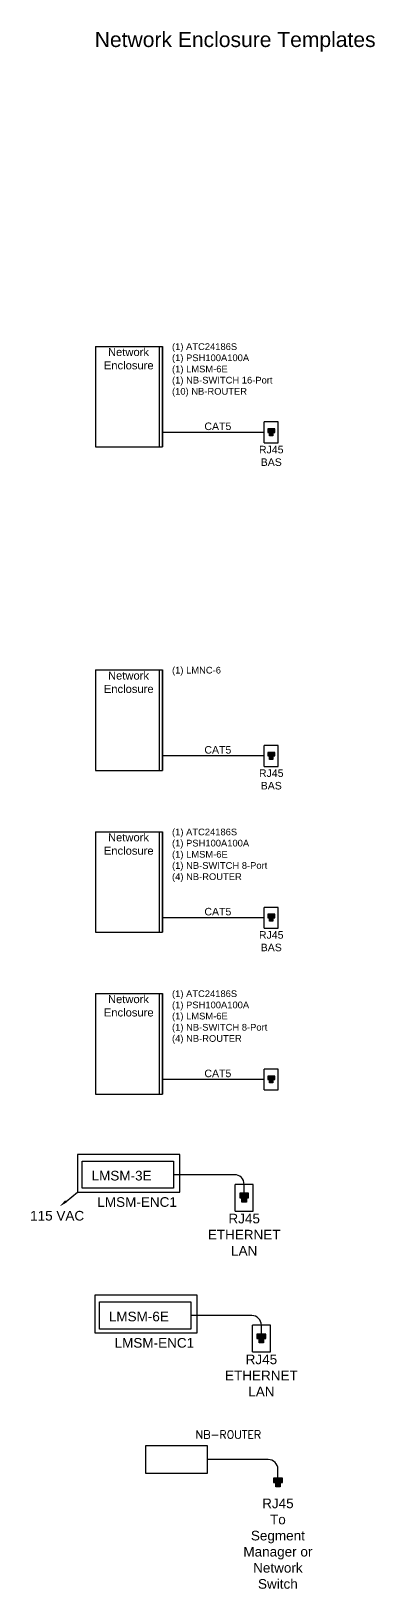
# Model space of a CAD drawing. Header units: inches. Extents: x -312 to 26, y -182 to 37.
# Drawn here: x -90.11 to -79.87, y -9.45 to 37 of the extents above; entities that cross this region are included whole.
import ezdxf
from ezdxf.enums import TextEntityAlignment as Align

# ---------------------------------------------------------------- set-up
doc = ezdxf.new("R2010")
doc.units = ezdxf.units.IN
doc.header["$MEASUREMENT"] = 0
doc.layers.add('16 NB-switch', color=6, linetype='Continuous')
doc.layers.add('WS', color=7, linetype='Continuous')
doc.styles.add('ROMANS', font='ROMANS.shx')
doc.styles.get("Standard").update_dxf_attribs({"font": 'arial.ttf'})

# ---------------------------------------------------------------- blocks, each defined once
blk = doc.blocks.new('LMSM-3E')
for points in [[(-1.525, -1.124), (1.525, -1.124), (1.525, 0), (-1.525, 0)], [(-1.382, -0.197), (1.339, -0.197), (1.339, -1.01), (-1.382, -1.01)]]:
    blk.add_lwpolyline(points, close=True)
at = {"layer": 'WS'}
for p, q in [((3.155, -0.603), (1.339, -0.603)), ((3.178, -1.687), (3.178, -0.891)), ((3.178, -1.687), (3.178, -0.891)), ((3.709, -0.891), (3.178, -0.891)), ((3.709, -0.891), (3.178, -0.891)), ((3.443, -1.157), (3.443, -0.891)), ((3.709, -1.687), (3.709, -0.891)), ((3.709, -1.687), (3.709, -0.891)), ((-1.867, -1.398), (-1.525, -1.124)), ((3.576, -1.157), (3.311, -1.157)), ((3.576, -1.157), (3.311, -1.157)), ((3.311, -1.157), (3.311, -1.289)), ((3.311, -1.157), (3.311, -1.289)), ((3.311, -1.289), (3.576, -1.289)), ((3.311, -1.289), (3.576, -1.289)), ((3.377, -1.422), (3.377, -1.289)), ((3.377, -1.422), (3.377, -1.289)), ((3.51, -1.289), (3.51, -1.422)), ((3.51, -1.289), (3.51, -1.422)), ((3.576, -1.289), (3.576, -1.157)), ((3.576, -1.289), (3.576, -1.157)), ((3.178, -1.687), (3.709, -1.687)), ((3.178, -1.687), (3.709, -1.687)), ((3.51, -1.422), (3.377, -1.422)), ((3.51, -1.422), (3.377, -1.422))]:
    blk.add_line(p, q, dxfattribs=at)
blk.add_arc((3.155, -0.891), 0.288, 0, 90, dxfattribs=at)
for points in [[(-1.842, -1.429), (-1.893, -1.366), (-2.057, -1.55)], [(3.576, -1.157), (3.311, -1.157), (3.576, -1.289), (3.311, -1.289)], [(3.576, -1.157), (3.311, -1.157), (3.576, -1.289), (3.311, -1.289)], [(3.51, -1.289), (3.377, -1.289), (3.51, -1.422), (3.377, -1.422)], [(3.51, -1.289), (3.377, -1.289), (3.51, -1.422), (3.377, -1.422)]]:
    blk.add_solid(points, dxfattribs=at)
at = {"char_height": 0.288, "width": 6.93336, "attachment_point": 1}
for s, insert in [('LMSM-3E', (-1.105, -0.488)), ('LMSM-ENC1', (-0.933, -1.274))]:
    blk.add_mtext(s, dxfattribs=dict(at, insert=insert))
at = {"layer": 'WS'}
blk.add_text('115 VAC', height=0.288, dxfattribs=at).set_placement((-1.327, -1.971), align=Align.RIGHT)
at = {"layer": 'WS', "linetype": 'Continuous', "insert": (3.443, -1.767), "char_height": 0.288, "width": 2.67207, "attachment_point": 2}
blk.add_mtext('RJ45\\PETHERNET\\PLAN', dxfattribs=at)
blk = doc.blocks.new('LMSM-6E')
for points in [[(-1.525, -1.124), (1.525, -1.124), (1.525, 0), (-1.525, 0)], [(-1.382, -0.197), (1.339, -0.197), (1.339, -1.01), (-1.382, -1.01)]]:
    blk.add_lwpolyline(points, close=True)
at = {"layer": 'WS'}
for p, q in [((3.155, -0.603), (1.339, -0.603)), ((3.178, -1.687), (3.178, -0.891)), ((3.178, -1.687), (3.178, -0.891)), ((3.709, -0.891), (3.178, -0.891)), ((3.709, -0.891), (3.178, -0.891)), ((3.443, -1.157), (3.443, -0.891)), ((3.709, -1.687), (3.709, -0.891)), ((3.709, -1.687), (3.709, -0.891)), ((3.576, -1.157), (3.311, -1.157)), ((3.576, -1.157), (3.311, -1.157)), ((3.311, -1.157), (3.311, -1.289)), ((3.311, -1.157), (3.311, -1.289)), ((3.311, -1.289), (3.576, -1.289)), ((3.311, -1.289), (3.576, -1.289)), ((3.377, -1.422), (3.377, -1.289)), ((3.377, -1.422), (3.377, -1.289)), ((3.51, -1.289), (3.51, -1.422)), ((3.51, -1.289), (3.51, -1.422)), ((3.576, -1.289), (3.576, -1.157)), ((3.576, -1.289), (3.576, -1.157)), ((3.178, -1.687), (3.709, -1.687)), ((3.178, -1.687), (3.709, -1.687)), ((3.51, -1.422), (3.377, -1.422)), ((3.51, -1.422), (3.377, -1.422))]:
    blk.add_line(p, q, dxfattribs=at)
blk.add_arc((3.155, -0.891), 0.288, 0, 90, dxfattribs=at)
for points in [[(3.576, -1.157), (3.311, -1.157), (3.576, -1.289), (3.311, -1.289)], [(3.576, -1.157), (3.311, -1.157), (3.576, -1.289), (3.311, -1.289)], [(3.51, -1.289), (3.377, -1.289), (3.51, -1.422), (3.377, -1.422)], [(3.51, -1.289), (3.377, -1.289), (3.51, -1.422), (3.377, -1.422)]]:
    blk.add_solid(points, dxfattribs=at)
at = {"char_height": 0.288, "width": 6.93336, "attachment_point": 1}
for s, insert in [('LMSM-6E', (-1.105, -0.488)), ('LMSM-ENC1', (-0.933, -1.274))]:
    blk.add_mtext(s, dxfattribs=dict(at, insert=insert))
at = {"layer": 'WS', "linetype": 'Continuous', "insert": (3.443, -1.767), "char_height": 0.288, "width": 2.67207, "attachment_point": 2}
blk.add_mtext('RJ45\\PETHERNET\\PLAN', dxfattribs=at)
blk = doc.blocks.new('LMNC')
at = {"color": 4, "lineweight": 25}
for p, q in [((-0.989, 0), (1.011, 0)), ((-0.989, 0), (-0.989, -3)), ((0.911, 0), (0.911, -3)), ((1.011, 0), (1.011, -3)), ((1.011, -3), (1.011, 0)), ((1.011, 0), (1.011, -3)), ((-0.989, -3), (1.011, -3))]:
    blk.add_line(p, q, dxfattribs=at)
at = {"insert": (-0.018, -0.369), "char_height": 0.23865, "attachment_point": 4}
blk.add_mtext('\\pi-0.59801;Network\\P\\pi-0.72116;Enclosure', dxfattribs=at)
for tag, p in [('SWITCH_NUMBER', (1.384, -0.617)), ('ROUTER_NUMBER', (1.384, -0.259)), ('SEGMENT_MANAGER', (1.384, -0.971))]:
    blk.add_attdef(tag, p, '', height=0.212)
blk.add_attdef('CABINET_TYPE', text='', height=0.239).set_placement((-0.012, -0.989), align=Align.MIDDLE_CENTER)
blk = doc.blocks.new('NB-ROUTER')
blk.add_lwpolyline([(0, 0), (1.83, 0), (1.83, -0.83), (0, -0.83)], close=True)
at = {"layer": 'WS'}
for p, q in [((3.646, -0.415), (1.83, -0.415)), ((3.934, -0.968), (3.934, -0.703)), ((4.067, -0.968), (3.802, -0.968)), ((4.067, -0.968), (3.802, -0.968)), ((3.802, -0.968), (3.802, -1.101)), ((3.802, -0.968), (3.802, -1.101)), ((3.802, -1.101), (4.067, -1.101)), ((3.802, -1.101), (4.067, -1.101)), ((3.868, -1.234), (3.868, -1.101)), ((3.868, -1.234), (3.868, -1.101)), ((4.001, -1.234), (3.868, -1.234)), ((4.001, -1.234), (3.868, -1.234)), ((4.001, -1.101), (4.001, -1.234)), ((4.001, -1.101), (4.001, -1.234)), ((4.067, -1.101), (4.067, -0.968)), ((4.067, -1.101), (4.067, -0.968))]:
    blk.add_line(p, q, dxfattribs=at)
blk.add_arc((3.646, -0.703), 0.288, 0, 90, dxfattribs=at)
for points in [[(4.067, -0.968), (3.802, -0.968), (4.067, -1.101), (3.802, -1.101)], [(4.067, -0.968), (3.802, -0.968), (4.067, -1.101), (3.802, -1.101)], [(4.001, -1.101), (3.868, -1.101), (4.001, -1.234), (3.868, -1.234)], [(4.001, -1.101), (3.868, -1.101), (4.001, -1.234), (3.868, -1.234)]]:
    blk.add_solid(points, dxfattribs=at)
at = {"insert": (1.481, 0.327), "char_height": 0.24, "width": 5.724, "attachment_point": 4, "style": 'ROMANS'}
blk.add_mtext('NB-ROUTER', dxfattribs=at)
at = {"layer": 'WS', "linetype": 'Continuous', "insert": (3.934, -1.579), "char_height": 0.288, "width": 2.67207, "attachment_point": 2}
blk.add_mtext('RJ45\\PTo\\PSegment Manager or Network Switch', dxfattribs=at)

msp = doc.modelspace()

# ---------------------------------------------------------------- linework, layer by layer
for p, q in [((-82.74627, 25.34721), (-83.16015, 25.34721)), ((-83.16015, 24.72639), (-83.16015, 25.34721)), ((-83.05668, 25.14027), (-83.05668, 25.0368)), ((-82.84974, 25.14027), (-83.05668, 25.14027)), ((-82.84974, 25.0368), (-82.84974, 25.14027)), ((-82.74627, 24.72639), (-82.74627, 25.34721)), ((-83.16015, 25.0368), (-86.19239, 25.0368)), ((-83.16015, 24.72639), (-82.74627, 24.72639)), ((-83.05668, 25.0368), (-82.84974, 25.0368)), ((-83.00494, 24.93333), (-83.00494, 25.0368)), ((-82.90148, 24.93333), (-83.00494, 24.93333)), ((-82.90148, 25.0368), (-82.90148, 24.93333)), ((-83.16015, 15.38903), (-86.19239, 15.38903)), ((-82.74627, 15.69944), (-83.16015, 15.69944)), ((-83.16015, 15.07862), (-83.16015, 15.69944)), ((-83.05668, 15.4925), (-83.05668, 15.38903)), ((-82.84974, 15.4925), (-83.05668, 15.4925)), ((-83.05668, 15.38903), (-82.84974, 15.38903)), ((-83.00494, 15.28556), (-83.00494, 15.38903)), ((-82.90148, 15.38903), (-82.90148, 15.28556)), ((-82.84974, 15.38903), (-82.84974, 15.4925)), ((-82.74627, 15.07862), (-82.74627, 15.69944)), ((-83.16015, 15.07862), (-82.74627, 15.07862)), ((-82.90148, 15.28556), (-83.00494, 15.28556)), ((-82.74627, 10.87556), (-83.16015, 10.87556)), ((-83.16015, 10.25474), (-83.16015, 10.87556)), ((-82.74627, 10.25474), (-82.74627, 10.87556)), ((-83.16015, 10.56515), (-86.19239, 10.56515)), ((-83.16015, 10.25474), (-82.74627, 10.25474)), ((-83.05668, 10.66862), (-83.05668, 10.56515)), ((-82.84974, 10.66862), (-83.05668, 10.66862)), ((-83.05668, 10.56515), (-82.84974, 10.56515)), ((-83.00494, 10.46168), (-83.00494, 10.56515)), ((-82.90148, 10.46168), (-83.00494, 10.46168)), ((-82.90148, 10.56515), (-82.90148, 10.46168)), ((-82.84974, 10.56515), (-82.84974, 10.66862)), ((-82.74627, 6.05168), (-83.16015, 6.05168)), ((-83.16015, 5.43086), (-83.16015, 6.05168)), ((-82.74627, 5.43086), (-82.74627, 6.05168)), ((-83.16015, 5.74127), (-86.19239, 5.74127)), ((-83.05668, 5.84474), (-83.05668, 5.74127)), ((-82.84974, 5.84474), (-83.05668, 5.84474)), ((-83.05668, 5.74127), (-82.84974, 5.74127)), ((-83.00494, 5.6378), (-83.00494, 5.74127)), ((-82.90148, 5.6378), (-83.00494, 5.6378)), ((-82.90148, 5.74127), (-82.90148, 5.6378)), ((-82.84974, 5.74127), (-82.84974, 5.84474)), ((-83.16015, 5.43086), (-82.74627, 5.43086))]:
    msp.add_line(p, q)
for points in [[(-82.84974, 25.14027), (-83.05668, 25.14027), (-82.84974, 25.0368), (-83.05668, 25.0368)], [(-82.90148, 25.0368), (-83.00494, 25.0368), (-82.90148, 24.93333), (-83.00494, 24.93333)], [(-82.84974, 15.4925), (-83.05668, 15.4925), (-82.84974, 15.38903), (-83.05668, 15.38903)], [(-82.90148, 15.38903), (-83.00494, 15.38903), (-82.90148, 15.28556), (-83.00494, 15.28556)], [(-82.84974, 10.66862), (-83.05668, 10.66862), (-82.84974, 10.56515), (-83.05668, 10.56515)], [(-82.90148, 10.56515), (-83.00494, 10.56515), (-82.90148, 10.46168), (-83.00494, 10.46168)], [(-82.84974, 5.84474), (-83.05668, 5.84474), (-82.84974, 5.74127), (-83.05668, 5.74127)], [(-82.90148, 5.74127), (-83.00494, 5.74127), (-82.90148, 5.6378), (-83.00494, 5.6378)]]:
    msp.add_solid(points)

# ---------------------------------------------------------------- block references
for name, p in [('LMNC', (-87.20327, 27.60222)), ('LMNC', (-87.20327, 17.95446)), ('LMNC', (-87.20327, 13.13058)), ('LMNC', (-87.20327, 8.3067)), ('LMSM-3E', (-87.20327, 3.50702)), ('LMSM-6E', (-86.68959, -0.69262)), ('NB-ROUTER', (-86.68959, -5.17434))]:
    msp.add_blockref(name, p)

# ---------------------------------------------------------------- texts
at = {"insert": (-88.21415, 36.68499), "char_height": 0.449284, "attachment_point": 4}
msp.add_mtext_dynamic_manual_height_columns('Network Enclosure Templates', width=26.7906867, gutter_width=1, heights=[0], dxfattribs=at)
at = {"linetype": 'Continuous', "char_height": 0.22464, "width": 2.0842115, "attachment_point": 2}
for s, insert in [('CAT5', (-84.5447, 25.33136)), ('RJ45\\PBAS', (-82.95321, 24.63727)), ('CAT5', (-84.5447, 15.6836)), ('RJ45\\PBAS', (-82.95321, 14.98951)), ('CAT5', (-84.5447, 10.85972)), ('RJ45\\PBAS', (-82.95321, 10.16563)), ('CAT5', (-84.5447, 6.03584))]:
    msp.add_mtext(s, dxfattribs=dict(at, insert=insert))
at = {"layer": '16 NB-switch', "char_height": 0.2, "attachment_point": 1}
for s, insert, width in [('(1) ATC24186S\\P(1) PSH100A100A \\P(1) LMSM-6E\\P(1) NB-SWITCH 16-Port\\P(10) NB-ROUTER', (-85.91126, 27.69513), 4.1179883), ('(1) LMNC-6', (-85.91126, 18.04737), 3.75), ('(1) ATC24186S\\P(1) PSH100A100A \\P(1) LMSM-6E\\P(1) NB-SWITCH 8-Port\\P(4) NB-ROUTER\\P', (-85.91126, 13.22348), 3.75), ('(1) ATC24186S\\P(1) PSH100A100A \\P(1) LMSM-6E\\P(1) NB-SWITCH 8-Port\\P(4) NB-ROUTER\\P', (-85.91126, 8.3996), 3.75)]:
    msp.add_mtext(s, dxfattribs=dict(at, insert=insert, width=width))

doc.saveas('drawing.dxf')
